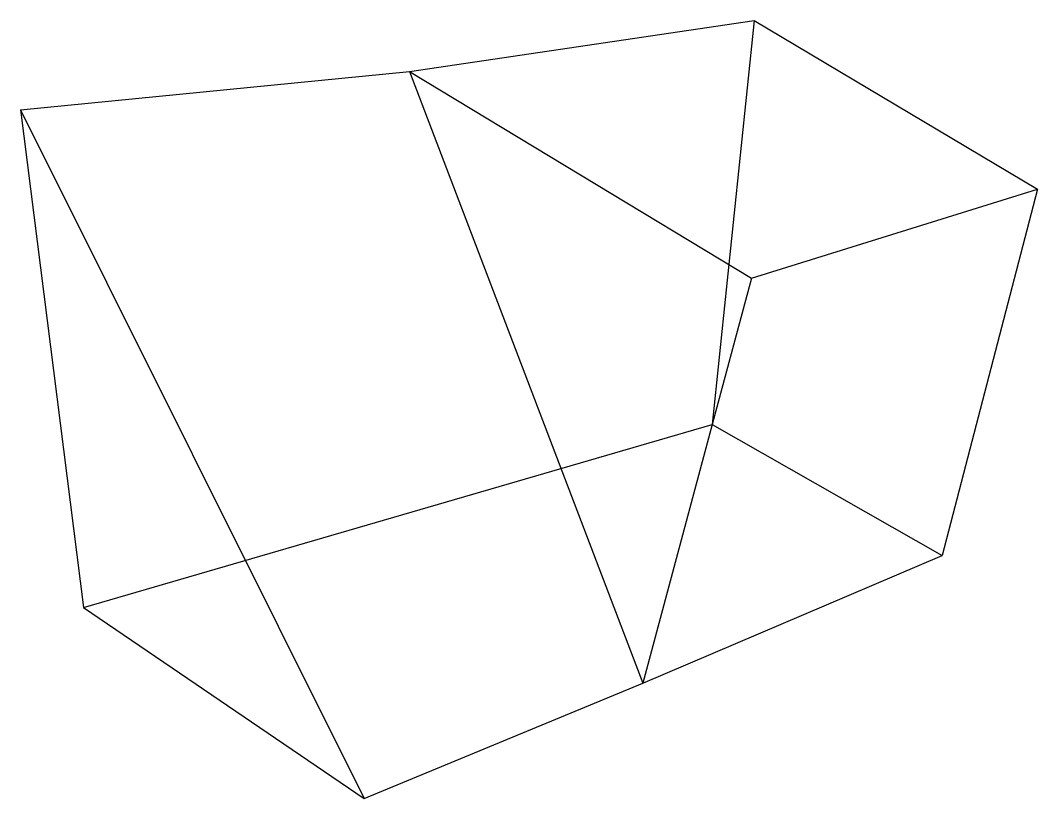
# Model space of a CAD drawing. Header units: metres. Extents: x -265 to -15, y 51 to 243.
import ezdxf

# ---------------------------------------------------------------- set-up
doc = ezdxf.new("R2010")
doc.units = ezdxf.units.M

msp = doc.modelspace()

# ---------------------------------------------------------------- linework, layer by layer
at = {"color": 0}
for p, q in [((-169.502221, 230.195477), (-84.623612, 242.830828)), ((-84.623612, 242.830828), (-94.923884, 143.284345)), ((-84.623612, 242.830828), (-14.785306, 201.225027)), ((-265.346866, 220.745829), (-169.502221, 230.195477)), ((-169.502221, 230.195477), (-85.279721, 179.308143)), ((-169.502221, 230.195477), (-112, 79.5)), ((-265.346866, 220.745829), (-249.827934, 98.146265)), ((-265.346866, 220.745829), (-180.637911, 51.064294)), ((-85.279721, 179.308143), (-14.785306, 201.225027)), ((-14.785306, 201.225027), (-38.315435, 110.938748)), ((-85.279721, 179.308143), (-94.923884, 143.284345)), ((-249.827934, 98.146265), (-94.923884, 143.284345)), ((-94.923884, 143.284345), (-112, 79.5)), ((-94.923884, 143.284345), (-38.315435, 110.938748)), ((-112, 79.5), (-38.315435, 110.938748)), ((-249.827934, 98.146265), (-180.637911, 51.064294)), ((-180.637911, 51.064294), (-112, 79.5))]:
    msp.add_line(p, q, dxfattribs=at)

doc.saveas('drawing.dxf')
